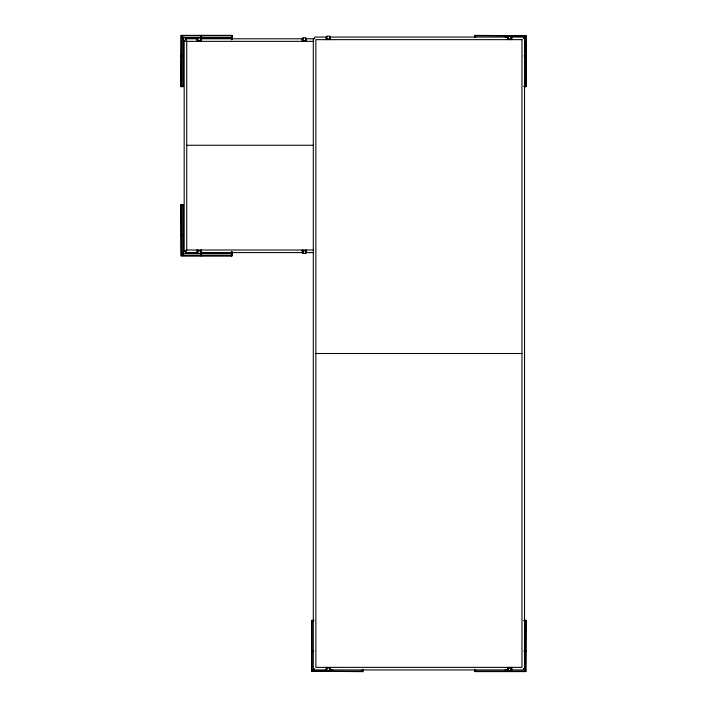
<?xml version="1.0" encoding="UTF-8"?>
<svg xmlns="http://www.w3.org/2000/svg" width="707" height="707" viewBox="0 0 707 707"><rect width="100%" height="100%" fill="white"/><g stroke="black" fill="none" stroke-linecap="round" stroke-linejoin="round"><path stroke-width="1.06" d="M183.29 55.65L180.745 55.871M201.115 253.468L201.124 251.745M201.274 251.745L201.044 253.468M197.288 39.645L197.854 37.931L196.997 38.788L185.879 38.788L184.174 41.351L184.174 250.879L185.879 252.593L196.997 252.593L197.854 253.442L197.854 250.022L196.997 252.593L196.997 250.022M201.274 38.788L200.417 41.351L200.417 37.931L201.274 38.788L302.189 38.788L303.047 37.931L305.61 37.931L306.467 38.788L314.677 38.788M185.879 252.593L186.736 250.022L186.736 41.351L185.879 38.788M313.652 252.593L306.467 252.593L305.61 253.442L303.047 253.442L302.189 252.593L201.274 252.593L200.417 253.442L200.991 251.736M302.472 39.645L303.047 37.931L303.047 41.351L302.189 38.788L302.189 41.351M306.184 251.736L305.61 253.442L305.61 250.022L306.467 252.593L306.467 250.022M511.435 669.078L510.861 670.793L508.298 670.793L507.44 669.936L330.416 669.936L329.559 670.793L326.988 670.793L326.139 669.936L315.022 669.936L313.307 668.221L313.307 38.788L315.022 37.073L326.139 37.073L326.988 36.225L329.559 36.225L330.416 37.073L507.44 37.073L508.298 36.225L510.861 36.225L511.718 37.073L522.835 37.073L524.541 38.788L524.541 668.221L522.835 669.936L511.718 669.936L510.861 670.793L510.861 667.364L511.718 669.936L511.718 667.364M180.965 255.801L183.316 253.451L232.064 253.451M523.516 37.506L525.221 35.792L506.159 35.792L506.159 37.506M523.693 37.931L526.043 35.58M524.117 38.107L525.831 36.402L525.831 55.464L524.117 55.464M313.731 668.91L312.026 670.616L312.026 651.554L313.731 651.554M311.814 671.438L314.164 669.087M314.341 669.511L312.627 671.226L331.698 671.226L331.698 669.511M184.174 250.879L186.736 250.022L313.696 250.022M524.117 86.678L526.255 86.678L526.255 35.792L474.945 35.368L474.945 37.506M232.055 35.774L201.389 35.774L201.389 37.489L232.055 37.489M474.945 35.792L505.611 35.792M180.957 35.562L183.307 37.913L232.055 37.913M326.988 38.788L329.559 38.788M507.44 38.788L511.841 38.788M197.854 40.502L200.417 40.502M302.437 40.502L305.733 40.502M184.174 41.351L313.652 41.351M524.541 55.888L526.255 55.888M181.169 56.233L182.883 56.233M524.117 56.251L525.831 56.251M181.169 86.068L182.883 86.068M524.117 86.086L525.831 86.086M180.745 86.236L182.883 86.236M524.117 86.325L525.831 86.254M186.736 145.262L313.422 145.262M181.178 205.057L182.892 205.057M181.178 205.136L182.892 205.136M181.178 205.295L182.892 205.295M181.178 235.139L182.892 235.139M180.753 235.493L183.316 235.493M197.854 250.879L200.417 250.879M302.437 250.879L305.733 250.879M232.064 253.875L201.398 253.875L201.398 255.589L232.064 255.589M315.87 353.509L521.978 353.509M524.064 620.286L526.202 620.286L525.778 671.597L474.892 671.597L474.892 669.458M313.731 620.339L311.601 620.339L311.601 671.226L362.912 671.65L362.912 669.511M524.064 620.711L526.202 620.711M524.064 620.879L525.778 620.879M312.026 620.932L313.731 620.932M312.026 650.767L313.731 650.767M524.064 650.723L525.778 650.723M524.488 651.076L526.202 651.076M311.601 651.129L313.307 651.129M524.064 651.501L525.778 651.501L525.778 670.563L524.064 668.857M326.988 668.221L329.559 668.221M507.44 668.221L511.841 668.221M362.912 671.226L332.237 671.226L332.237 669.511M474.892 671.173L505.558 671.173L505.558 669.458M523.64 669.034L525.99 671.385M523.463 669.458L525.168 671.173L506.106 671.173L506.106 669.458M511.435 37.931L510.861 36.225L510.861 39.645L511.718 37.073L511.718 39.645M306.184 39.645L305.61 37.931L305.61 41.351L306.467 38.788L306.467 41.351M302.472 251.736L303.047 253.442L303.047 250.022L302.189 252.593L302.189 250.022M200.417 37.931L200.991 39.645M197.288 251.736L197.854 253.442M525.831 56.012L525.831 86.678M525.778 620.286L525.778 650.953M508.298 36.225L508.298 39.645L507.44 37.073L507.44 39.645M508.298 670.793L508.298 667.364L507.44 669.936L507.44 667.364M505.735 35.368L505.611 37.506M505.673 669.891L505.673 671.597M505.372 35.792L505.372 37.506M505.319 669.458L505.319 671.173M475.537 35.792L475.537 37.506M475.484 669.458L475.484 671.173M475.369 35.368L475.298 37.506M475.316 669.458L475.316 671.173M475.245 669.458L475.245 671.173M362.479 669.511L362.479 671.65M362.32 669.511L362.32 671.226M332.476 669.511L332.476 671.226M332.122 669.936L332.122 671.65M330.416 39.645L330.416 37.073L329.559 39.645L329.559 36.225M330.416 667.364L330.416 669.936L329.559 667.364L329.559 670.793M326.988 36.225L326.988 39.645L326.139 37.073L326.139 39.645M326.988 670.793L326.988 667.364L326.139 669.936L326.139 667.364M312.026 620.339L312.026 651.006M231.958 39.645L232.055 35.35L181.169 35.35L180.745 86.661L183.307 86.661L183.307 37.913M231.931 251.825L232.064 256.014L181.178 256.014L180.753 204.703L183.316 204.703L183.316 253.451M231.931 251.745L231.719 253.548L231.781 251.745M231.71 255.589L231.71 253.875L231.631 256.014M231.622 37.904L231.622 39.636M231.463 35.774L231.463 37.489M231.472 253.875L231.472 255.589M201.628 35.774L201.628 37.489M201.628 253.875L201.628 255.589M201.265 35.35L201.274 41.351M201.274 250.022L201.274 252.593L200.417 250.022L200.417 253.442M201.274 253.451L201.274 256.014M201.133 37.886L201.133 39.619M197.854 37.931L197.854 41.351L196.997 38.788L196.997 41.351M182.892 204.703L182.892 235.369L181.178 235.369L181.178 204.703M182.883 55.994L182.883 86.661M181.169 55.994L181.169 86.661M182.892 253.274L181.178 254.988L181.178 235.917L182.892 235.917L182.892 253.274M183.493 253.875L181.779 255.589L200.85 255.589L200.85 253.875L183.493 253.875M200.841 35.774L181.779 35.774L183.484 37.489L200.841 37.489L200.841 35.774M521.978 39.645L315.87 39.645L315.87 667.364L521.978 667.364L521.978 39.645M182.883 55.446L181.169 55.446L181.169 36.384L182.883 38.09L182.883 55.446M313.731 620.693L312.026 620.693L313.731 620.764M231.808 39.645L231.808 37.913L231.781 39.636M231.702 37.489L231.702 35.774L231.631 37.489"/></g></svg>
